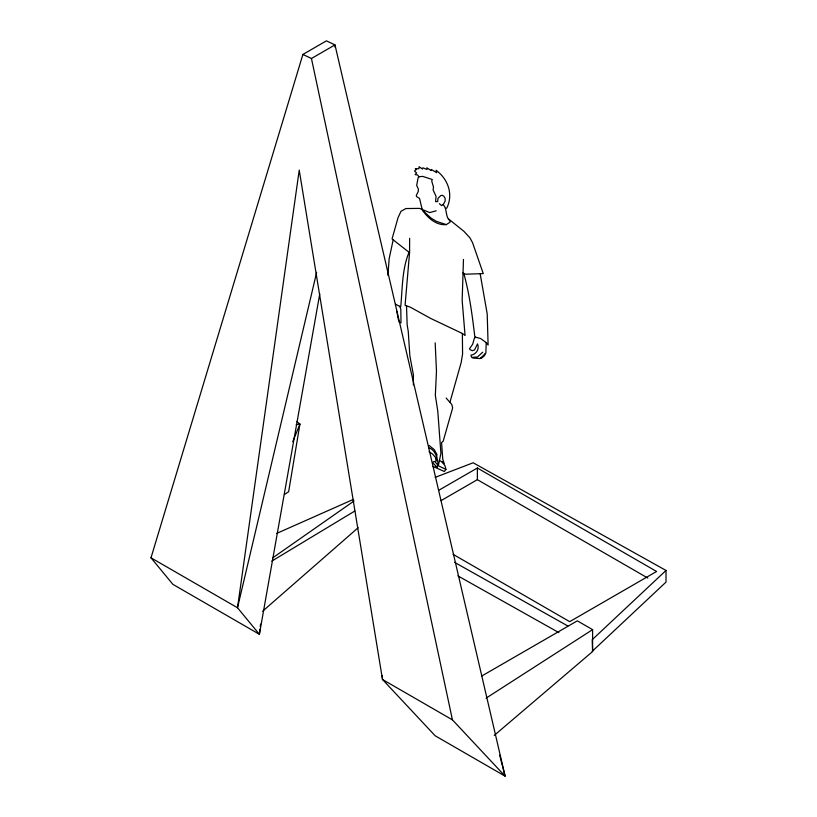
<?xml version="1.0" encoding="UTF-8"?>
<svg xmlns="http://www.w3.org/2000/svg" width="817" height="817" viewBox="0 0 817 817"><rect width="100%" height="100%" fill="white"/><g stroke="black" fill="none" stroke-linecap="round" stroke-linejoin="round"><path stroke-width="1.23" d="M463.464 259.438L462.156 300.319L465.057 335.481L462.371 333.479L430.651 318.416L410.369 307.212L405.069 305.313L409.572 252.688L409.623 238.319M413.361 384.919L413.433 375.085L409.858 355.824L408.234 331.212L407.152 324.737L406.509 305.834M397.899 317.772L396.929 311.257M463.77 273.389C469.622 294.191 472.277 315.862 474.861 337.012L480.57 338.493L486.207 342.619L485.89 353.056L480.11 358.571L473.145 358.071L471.542 357.233L470.96 355.15C476.25 354.486 479.702 348.93 477.537 343.906L474.524 349.921L472.369 350.707L470.163 349.717L469.509 348.736L472.655 344.263L474.309 338.473L475.535 337.186M387.891 275.36L389.178 258.57L393.181 239.841L392.068 238.901L398.053 217.639L400.963 211.348L405.865 208.549L419.509 208.386L429.711 212.583L436.176 210.796M259.969 629.223L259.397 634.298L172.877 584.349L150.992 557.807L302.893 54.443L326.422 40.85L334.98 44.904L505.1 776.15L435.165 735.78L382.499 679.489L299.226 170.12L237.502 607.756L259.397 634.298L319.764 293.875M260.255 626.69L260.541 624.147M428.751 447.716C435.308 449.973 436.983 457.091 438.045 463.127L437.177 467.293L432.734 462.8L433.449 461.728L436.064 461.166L436.942 454.599L434.307 449.697L429.048 445.418M484.93 353.975L484.685 355.538L481.376 358.265L480.457 358.234M316.639 272.429L237.502 607.756L150.992 557.807M449.932 402.321L461.197 362.442L462.575 353.955L462.371 333.479M292.741 441.721L299.941 424.054L296.949 421.674M409.011 252.361C401.954 269.314 402.464 288.718 400.738 306.875L395.51 304.21M439.423 460.441L442.038 461.932L444.989 465.741L445.929 469.407L444.356 471.511L433.061 466.415M439.393 203.678L441.619 205.649L443.57 204.046L445.153 201.013L445.153 198.429L443.937 196.284L442.191 195.283L440.71 195.631L437.973 198.439L437.708 201.595L435.584 201.636L436.053 196.366L433.102 189.932L433.49 187.022L431.703 181.047L432.316 179.536L422.706 176.39L419.009 176.758L418.079 177.912L416.68 185.469L418.386 189.105L418.273 191.433L416.323 195.416L416.507 196.529L419.529 198.429L422.093 209.04M435.165 477.363L473.155 462.779L666.008 570.45L592.213 639.68L592.591 651.547L494.234 735.412M592.213 651.333L666.008 582.102L666.008 570.45M482.704 352.219L477.414 357.049L472.655 357.274M262.635 611.208L358.152 527.721M272.674 557.888L354.108 500.944M284.398 494.54L288.646 491.722L299.941 424.054L296.173 424.697M421.664 208.927C426.964 217.179 435.727 225.615 446.337 224.614L450.065 222.193L449.891 220.845C444.918 216.474 447.655 209.029 443.049 204.475M486.105 698.137L592.591 629.641L577.333 620.838L481.887 675.935M271.785 561.126L354.792 511.033M302.893 54.443L311.451 58.487L334.98 44.904L335.205 47.417M438.862 490.231L477.363 468.008L656.592 571.481L569.694 621.655L453.139 554.365M441.057 500.617L477.363 479.661L647.799 578.058M276.687 533.409L353.291 499.432M445.633 208.406L446.756 208.11C453.547 194.456 448.145 179.097 436.094 170.283L436.717 172.704L431.345 169.487L431.182 170.579L426.852 167.802L427.066 169.507L422.787 167.802L422.46 169.048L419.101 166.699L418.937 168.731L415.302 168.71L416.221 169.568L414.546 171.09L416.609 172.979L415.138 174.613L417.528 174.94L419.009 176.758M435.236 467.181L437.177 467.293M446.337 224.614L436.574 221.417L431.253 218.262L422.512 210.326M437.626 465.435L445.929 469.407M462.882 272.98L465.629 274.206L483.266 273.593L472.553 242.669L469.918 237.839L463.964 231.354L448.472 218.895M454.528 562.331L567.784 625.955M457.857 575.862L558.899 632.624M499.677 755.184L505.1 776.15L452.434 719.859L382.499 679.489L382.223 675.669M409.572 252.688L393.181 239.841M429.037 451.77L432.469 453.966L435.39 457.316L436.401 460.094M442.038 461.932L444.244 463.607L442.763 459.215L441.568 442.569L443.151 441.303L452.649 407.928L451.76 404.395L446.153 398.053M398.992 321.827L401.004 322.868L400.8 309.143L399.717 306.324M434.92 461.646L437.534 464.73L438.515 464.761L440.914 453.353L437.779 411.125L435.338 395.397L436.472 371.061L435.175 342.834M486.207 342.619L488.106 345.009L487.208 313.902L480.151 273.695M398.175 318.783L398.716 320.815M311.451 58.487L452.434 719.859M592.591 629.641L592.591 651.547M477.363 468.008L477.363 479.661"/></g></svg>
